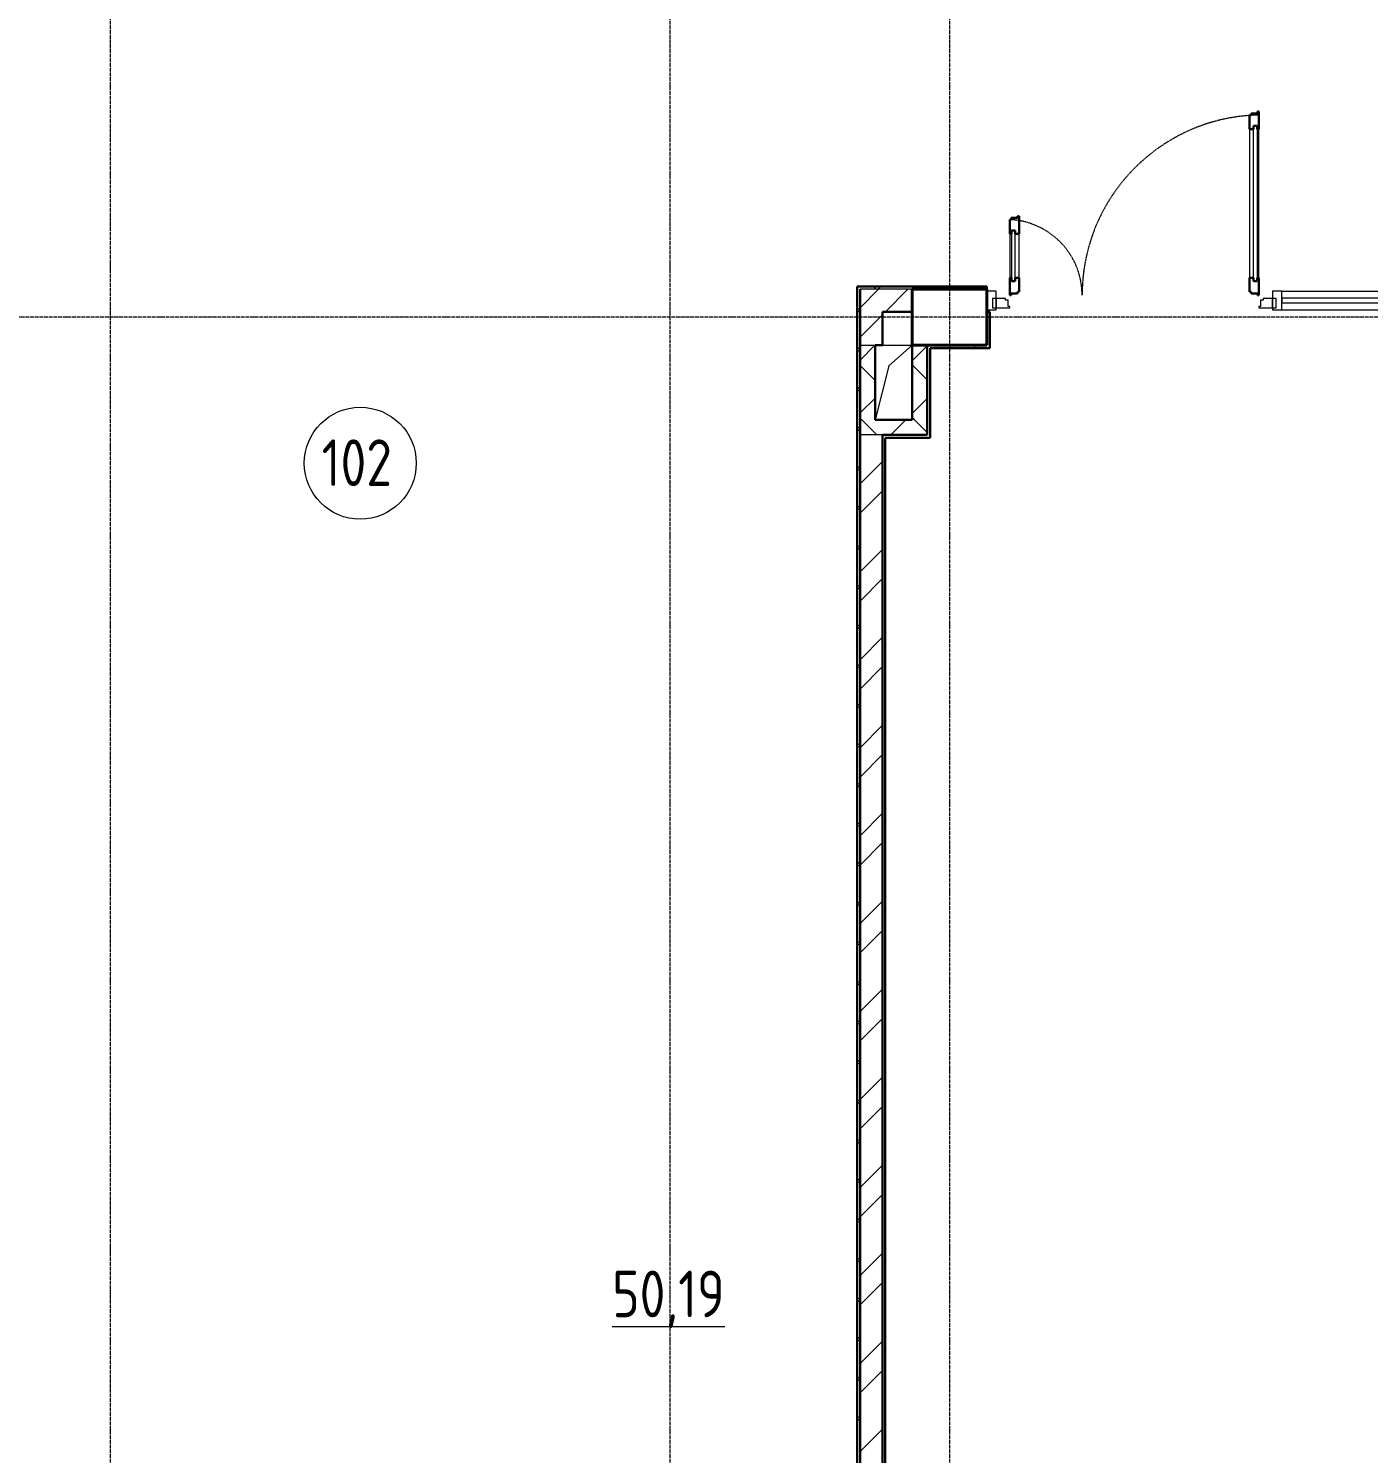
# Model space of a CAD drawing. Header units: millimetres. Extents: x -695119 to 412940, y -249585 to 622758.
# Drawn here: x 141126 to 148308, y -67359 to -59723 of the extents above; entities that cross this region are included whole.
import ezdxf

# ---------------------------------------------------------------- set-up
doc = ezdxf.new("R2010")
doc.units = ezdxf.units.MM
doc.linetypes.add('ADSK_Линия сетки', pattern=[25, 20, -2.5, 0, -2.5])
doc.linetypes.add('ADSK_Штриховая_ш2 п1_5', pattern=[4.5, 3, -1.5])
for name, color, linetype, lineweight in [('Импосты витража', 8, 'Continuous', 9), ('Каркас_Импост', 8, 'Continuous', 9), ('Марки помещений', 8, 'Continuous', 20), ('Монтажный зазор', 8, 'Continuous', 9), ('Несущие колонны', 252, 'Continuous', 18), ('Оси', 252, 'Continuous', 9), ('Остекление', 8, 'Continuous', 9), ('Открывание', 8, 'ADSK_Штриховая_ш2 п1_5', 9), ('Панели витража', 8, 'Continuous', 9), ('Панель', 252, 'Continuous', 30), ('Перекрытия', 7, 'Continuous', 18), ('Стены разрез', 7, 'Continuous', 30), ('Стены штриховка', 7, 'Continuous', 9)]:
    doc.layers.add(name, color=color, linetype=linetype, lineweight=lineweight)
doc.layers.add('Стены', color=194, linetype='Continuous')
doc.styles.add('GOST 2.304 type A_1', font='', dxfattribs={"height": 350})
doc.styles.get('GOST 2.304 type A_1').set_extended_font_data('GOST 2.304 type A')

# ---------------------------------------------------------------- blocks, each defined once
blk = doc.blocks.new('1 этаж')
at = {"color": 251, "lineweight": 18, "true_color": 0x636466}
for p, q in [((-29115.8, -142597.4), (-28955.8, -142597.4)), ((-28955.8, -142597.4), (-29082.4, -142706.9)), ((-29082.4, -142706.9), (-29155.8, -142997.4))]:
    blk.add_line(p, q, dxfattribs=at)
at = {"layer": 'Импосты витража', "color": 251, "lineweight": 18, "true_color": 0x636466, "extrusion": (0, 0, -1)}
for p, q in [((-28505.8, -142307.4), (-28555.8, -142307.4)), ((-28555.8, -142307.4), (-28555.8, -142407.4)), ((-28505.8, -142347.4), (-28505.8, -142307.4)), ((-26975.8, -142307.4), (-27025.8, -142307.4)), ((-27025.8, -142307.4), (-27025.8, -142347.4)), ((-26975.8, -142407.4), (-26975.8, -142307.4)), ((-28555.8, -142407.4), (-28505.8, -142407.4)), ((-28505.8, -142407.4), (-28505.8, -142397.4)), ((-27025.8, -142397.4), (-27025.8, -142407.4)), ((-27025.8, -142407.4), (-26975.8, -142407.4))]:
    blk.add_line(p, q, dxfattribs=at)
at = {"layer": 'Импосты витража', "color": 251, "true_color": 0x636466}
for p, q in [((-26975.8, -142307.4), (-26025.7, -142307.4)), ((-26975.8, -142407.4), (-26025.7, -142407.4))]:
    blk.add_line(p, q, dxfattribs=at)
at = {"layer": 'Каркас_Импост', "color": 251, "true_color": 0x636466}
for p, q in [((-28456.8, -142347.4), (-28505.8, -142347.4)), ((-28505.8, -142347.4), (-28505.8, -142397.4)), ((-28505.8, -142397.4), (-28433.8, -142397.4)), ((-28456.8, -142355.4), (-28456.8, -142347.4)), ((-28442.8, -142355.4), (-28456.8, -142355.4)), ((-28442.8, -142389.4), (-28442.8, -142355.4)), ((-28433.8, -142389.4), (-28442.8, -142389.4)), ((-28433.8, -142397.4), (-28433.8, -142389.4)), ((-27088.8, -142389.4), (-27097.8, -142389.4)), ((-27097.8, -142389.4), (-27097.8, -142397.4)), ((-27097.8, -142397.4), (-27025.8, -142397.4)), ((-27074.8, -142355.4), (-27088.8, -142355.4)), ((-27088.8, -142355.4), (-27088.8, -142389.4)), ((-27074.8, -142347.4), (-27074.8, -142355.4)), ((-27025.8, -142347.4), (-27074.8, -142347.4)), ((-27025.8, -142397.4), (-27025.8, -142347.4))]:
    blk.add_line(p, q, dxfattribs=at)
at = {"layer": 'Марки помещений', "color": 251, "true_color": 0x636466}
blk.add_circle((-31914.7, -143229.3), 300, dxfattribs=at)
at = {"layer": 'Монтажный зазор', "color": 251, "true_color": 0x636466}
for p, q in [((-28525.8, -142347.4), (-28525.8, -142397.4)), ((-28505.8, -142347.4), (-28525.8, -142347.4)), ((-28525.8, -142397.4), (-28505.8, -142397.4)), ((-28505.8, -142397.4), (-28505.8, -142347.4)), ((-27005.8, -142347.4), (-27025.8, -142347.4)), ((-27025.8, -142347.4), (-27025.8, -142397.4)), ((-27025.8, -142397.4), (-27005.8, -142397.4)), ((-27005.8, -142397.4), (-27005.8, -142347.4))]:
    blk.add_line(p, q, dxfattribs=at)
at = {"layer": 'Несущие колонны', "color": 251, "lineweight": 40, "true_color": 0x636466}
for p, q in [((-28955.8, -142297.4), (-28555.8, -142297.4)), ((-28955.8, -142597.4), (-28955.8, -142297.4)), ((-28555.8, -142297.4), (-28955.8, -142297.4)), ((-28555.8, -142297.4), (-28555.8, -142597.4)), ((-28555.8, -142597.4), (-28555.8, -142297.4)), ((-28955.8, -142417.4), (-28955.8, -142597.4)), ((-28555.8, -142597.4), (-28955.8, -142597.4)), ((-28955.8, -142597.4), (-28555.8, -142597.4))]:
    blk.add_line(p, q, dxfattribs=at)
at = {"layer": 'Несущие колонны', "color": 251, "true_color": 0x636466}
blk.add_line((-28955.8, -142297.4), (-28955.8, -142417.4), dxfattribs=at)
at = {"layer": 'Оси', "color": 251, "linetype": 'ADSK_Линия сетки', "true_color": 0x636466}
for p, q in [((-33255.8, -96281.4), (-33255.8, -160943.1)), ((-30255.8, -96281.4), (-30255.8, -160943.1)), ((-28755.8, -96281.4), (-28755.8, -160943.1)), ((4311.5, -142447.4), (-72628.1, -142447.4))]:
    blk.add_line(p, q, dxfattribs=at)
at = {"layer": 'Остекление', "color": 251, "true_color": 0x636466}
for p, q in [((-27127.8, -142253.4), (-27127.8, -141421.4)), ((-27127.8, -141421.4), (-27106.8, -141421.4)), ((-27106.8, -141421.4), (-27106.8, -142253.4)), ((-28424.8, -141981.4), (-28424.8, -142253.4)), ((-28403.8, -141981.4), (-28424.8, -141981.4)), ((-28403.8, -142253.4), (-28403.8, -141981.4)), ((-28424.8, -142253.4), (-28403.8, -142253.4)), ((-27106.8, -142253.4), (-27127.8, -142253.4))]:
    blk.add_line(p, q, dxfattribs=at)
at = {"layer": 'Открывание', "color": 251, "true_color": 0x636466}
for centre, radius, start, end in [((-27079.8, -142329.4), 966, 91.06769, 180), ((-28451.8, -142329.4), 406, 0, 87.45896)]:
    blk.add_arc(centre, radius, start, end, dxfattribs=at)
at = {"layer": 'Панели витража', "color": 251, "lineweight": 18, "true_color": 0x636466}
for p, q in [((-26025.7, -142344.9), (-26975.8, -142344.9)), ((-26975.8, -142344.9), (-26975.8, -142369.9)), ((-26975.8, -142369.9), (-26025.7, -142369.9))]:
    blk.add_line(p, q, dxfattribs=at)
at = {"layer": 'Панель', "color": 251, "true_color": 0x636466}
for p, q in [((-27139.8, -141363.4), (-27147.8, -141363.4)), ((-27147.8, -141363.4), (-27147.8, -141439.4)), ((-27105.8, -141354.4), (-27139.8, -141354.4)), ((-27139.8, -141354.4), (-27139.8, -141363.4)), ((-27097.8, -141345.4), (-27105.8, -141345.4)), ((-27105.8, -141345.4), (-27105.8, -141354.4)), ((-27097.8, -141439.4), (-27097.8, -141345.4)), ((-27147.8, -141439.4), (-27127.8, -141439.4)), ((-27127.8, -141439.4), (-27127.8, -141421.4)), ((-27127.8, -141421.4), (-27106.8, -141421.4)), ((-27106.8, -141421.4), (-27106.8, -141439.4)), ((-27106.8, -141439.4), (-27097.8, -141439.4)), ((-28425.8, -141923.4), (-28433.8, -141923.4)), ((-28433.8, -141923.4), (-28433.8, -141999.4)), ((-28391.8, -141914.4), (-28425.8, -141914.4)), ((-28425.8, -141914.4), (-28425.8, -141923.4)), ((-28383.8, -141905.4), (-28391.8, -141905.4)), ((-28391.8, -141905.4), (-28391.8, -141914.4)), ((-28383.8, -141999.4), (-28383.8, -141905.4)), ((-28424.8, -141999.4), (-28433.8, -141999.4)), ((-28424.8, -141981.4), (-28424.8, -141999.4)), ((-28403.8, -141981.4), (-28424.8, -141981.4)), ((-28403.8, -141999.4), (-28403.8, -141981.4)), ((-28383.8, -141999.4), (-28403.8, -141999.4)), ((-28433.8, -142235.4), (-28433.8, -142329.4)), ((-28424.8, -142235.4), (-28433.8, -142235.4)), ((-28424.8, -142253.4), (-28424.8, -142235.4)), ((-28403.8, -142253.4), (-28424.8, -142253.4)), ((-28403.8, -142235.4), (-28403.8, -142253.4)), ((-28383.8, -142235.4), (-28403.8, -142235.4)), ((-28383.8, -142311.4), (-28383.8, -142235.4)), ((-27147.8, -142235.4), (-27147.8, -142311.4)), ((-27147.8, -142235.4), (-27127.8, -142235.4)), ((-27127.8, -142235.4), (-27127.8, -142253.4)), ((-27127.8, -142253.4), (-27106.8, -142253.4)), ((-27106.8, -142235.4), (-27097.8, -142235.4)), ((-27106.8, -142253.4), (-27106.8, -142235.4)), ((-27097.8, -142329.4), (-27097.8, -142235.4)), ((-28433.8, -142329.4), (-28425.8, -142329.4)), ((-28425.8, -142329.4), (-28425.8, -142320.4)), ((-28425.8, -142320.4), (-28391.8, -142320.4)), ((-28391.8, -142320.4), (-28391.8, -142311.4)), ((-28391.8, -142311.4), (-28383.8, -142311.4)), ((-27147.8, -142311.4), (-27139.8, -142311.4)), ((-27139.8, -142311.4), (-27139.8, -142320.4)), ((-27139.8, -142320.4), (-27105.8, -142320.4)), ((-27105.8, -142320.4), (-27105.8, -142329.4)), ((-27105.8, -142329.4), (-27097.8, -142329.4))]:
    blk.add_line(p, q, dxfattribs=at)
at = {"layer": 'Панель', "color": 251, "lineweight": 9, "true_color": 0x636466}
for p, q in [((-27147.8, -141439.4), (-27147.8, -142235.4)), ((-27097.8, -142235.4), (-27097.8, -141439.4)), ((-28433.8, -141999.4), (-28433.8, -142235.4)), ((-28383.8, -142235.4), (-28383.8, -141999.4))]:
    blk.add_line(p, q, dxfattribs=at)
at = {"layer": 'Перекрытия', "color": 251, "true_color": 0x636466}
blk.add_line((-29115.8, -142597.4), (-28955.8, -142597.4), dxfattribs=at)
at = {"layer": 'Стены', "color": 251, "true_color": 0x636466}
blk.add_line((-28955.8, -142417.4), (-28955.8, -142297.4), dxfattribs=at)
at = {"layer": 'Стены разрез', "color": 251, "true_color": 0x636466}
for p, q in [((-29250.8, -142282.4), (-29250.8, -148632.4)), ((-28555.8, -142282.4), (-29250.8, -142282.4)), ((-29235.8, -142297.4), (-29235.8, -148647.4)), ((-28955.8, -142297.4), (-28555.8, -142297.4)), ((-28555.8, -142297.4), (-28555.8, -142282.4)), ((-29115.8, -142417.4), (-28955.8, -142417.4)), ((-29115.8, -142597.4), (-29115.8, -142417.4)), ((-28540.8, -142417.4), (-28555.8, -142417.4)), ((-28555.8, -142417.4), (-28555.8, -142597.4)), ((-28540.8, -142612.4), (-28540.8, -142417.4)), ((-29155.8, -142597.4), (-29115.8, -142597.4)), ((-29155.8, -142997.4), (-29155.8, -142597.4)), ((-28955.8, -142597.4), (-28955.8, -142997.4)), ((-28555.8, -142597.4), (-28955.8, -142597.4)), ((-28875.8, -143077.4), (-28875.8, -142597.4)), ((-28860.8, -143092.4), (-28860.8, -142612.4)), ((-28860.8, -142612.4), (-28540.8, -142612.4)), ((-28955.8, -142997.4), (-29155.8, -142997.4)), ((-29115.8, -148647.4), (-29115.8, -143077.4)), ((-29115.8, -143077.4), (-28875.8, -143077.4)), ((-29100.8, -143092.4), (-28860.8, -143092.4)), ((-29100.8, -148632.4), (-29100.8, -143092.4))]:
    blk.add_line(p, q, dxfattribs=at)
at = {"layer": 'Стены разрез', "color": 251, "linetype": 'Continuous', "lineweight": 9, "true_color": 0x636466}
for p, q in [((-29235.8, -142396.3), (-29136.9, -142297.4)), ((-29148.8, -142297.4), (-29163.8, -142282.4)), ((-29139, -142297.4), (-29124, -142282.4)), ((-29099.7, -142417.4), (-28979.7, -142297.4)), ((-28936.7, -142297.4), (-28951.7, -142282.4)), ((-28926.9, -142297.4), (-28911.9, -142282.4)), ((-28724.6, -142297.4), (-28739.6, -142282.4)), ((-28714.7, -142297.4), (-28699.7, -142282.4)), ((-29250.8, -142409.2), (-29235.8, -142394.2)), ((-29235.8, -142422.5), (-29250.8, -142407.5)), ((-29235.8, -142553.5), (-29115.8, -142433.5)), ((-29250.8, -142621.3), (-29235.8, -142606.3)), ((-29235.8, -142634.7), (-29250.8, -142619.7)), ((-29235.8, -142677), (-29156.1, -142597.4)), ((-28955.8, -142679.9), (-28875.8, -142599.9)), ((-28619.8, -142612.4), (-28619.8, -142597.4)), ((-29155.8, -142785.4), (-29235.8, -142705.4)), ((-28875.8, -142782.5), (-28955.8, -142702.5)), ((-29250.8, -142833.4), (-29235.8, -142818.4)), ((-29235.8, -142846.8), (-29250.8, -142831.8)), ((-29235.8, -142959.9), (-29155.8, -142879.9)), ((-28955.8, -142962.7), (-28875.8, -142882.7)), ((-29226.6, -142997.4), (-29235.8, -142988.2)), ((-29146.6, -143077.4), (-29226.6, -142997.4)), ((-29070.5, -143077.4), (-28990.5, -142997.4)), ((-28943.8, -142997.4), (-28955.8, -142985.4)), ((-28875.8, -143065.4), (-28943.8, -142997.4)), ((-29250.8, -143045.6), (-29235.8, -143030.6)), ((-29235.8, -143058.9), (-29250.8, -143043.9)), ((-29250.8, -143257.7), (-29235.8, -143242.7)), ((-29235.8, -143339.2), (-29115.8, -143219.2)), ((-29235.8, -143271.1), (-29250.8, -143256.1)), ((-29235.8, -143496.4), (-29115.8, -143376.4)), ((-29250.8, -143469.8), (-29235.8, -143454.8)), ((-29235.8, -143483.2), (-29250.8, -143468.2)), ((-29250.8, -143682), (-29235.8, -143667)), ((-29235.8, -143695.3), (-29250.8, -143680.3)), ((-29235.8, -143810.7), (-29115.8, -143690.7)), ((-29235.8, -143967.8), (-29115.8, -143847.8)), ((-29250.8, -143894.1), (-29235.8, -143879.1)), ((-29235.8, -143907.4), (-29250.8, -143892.4)), ((-29250.8, -144106.2), (-29235.8, -144091.2)), ((-29235.8, -144119.6), (-29250.8, -144104.6)), ((-29235.8, -144282.2), (-29115.8, -144162.2)), ((-29250.8, -144318.4), (-29235.8, -144303.4)), ((-29235.8, -144331.7), (-29250.8, -144316.7)), ((-29235.8, -144439.3), (-29115.8, -144319.3)), ((-29250.8, -144530.5), (-29235.8, -144515.5)), ((-29235.8, -144543.8), (-29250.8, -144528.8)), ((-29235.8, -144753.6), (-29115.8, -144633.6)), ((-29250.8, -144742.6), (-29235.8, -144727.6)), ((-29235.8, -144756), (-29250.8, -144741)), ((-29235.8, -144910.8), (-29115.8, -144790.8)), ((-29250.8, -144954.8), (-29235.8, -144939.8)), ((-29235.8, -144968.1), (-29250.8, -144953.1)), ((-29250.8, -145166.9), (-29235.8, -145151.9)), ((-29235.8, -145225.1), (-29115.8, -145105.1)), ((-29235.8, -145180.2), (-29250.8, -145165.2)), ((-29235.8, -145382.2), (-29115.8, -145262.2)), ((-29250.8, -145379), (-29235.8, -145364)), ((-29235.8, -145392.4), (-29250.8, -145377.4)), ((-29250.8, -145591.2), (-29235.8, -145576.2)), ((-29235.8, -145604.5), (-29250.8, -145589.5)), ((-29235.8, -145696.5), (-29115.8, -145576.5)), ((-29235.8, -145853.7), (-29115.8, -145733.7)), ((-29250.8, -145803.3), (-29235.8, -145788.3)), ((-29235.8, -145816.6), (-29250.8, -145801.6)), ((-29250.8, -146015.4), (-29235.8, -146000.4)), ((-29235.8, -146028.8), (-29250.8, -146013.8)), ((-29235.8, -146168), (-29115.8, -146048)), ((-29250.8, -146227.6), (-29235.8, -146212.6)), ((-29235.8, -146240.9), (-29250.8, -146225.9)), ((-29235.8, -146325.2), (-29115.8, -146205.2)), ((-29250.8, -146439.7), (-29235.8, -146424.7)), ((-29235.8, -146453), (-29250.8, -146438)), ((-29235.8, -146639.5), (-29115.8, -146519.5)), ((-29250.8, -146651.8), (-29235.8, -146636.8)), ((-29235.8, -146665.2), (-29250.8, -146650.2)), ((-29235.8, -146796.6), (-29115.8, -146676.6)), ((-29250.8, -146863.9), (-29235.8, -146848.9)), ((-29235.8, -146877.3), (-29250.8, -146862.3)), ((-29235.8, -147110.9), (-29115.8, -146990.9)), ((-29250.8, -147076.1), (-29235.8, -147061.1)), ((-29235.8, -147089.4), (-29250.8, -147074.4)), ((-29235.8, -147268.1), (-29115.8, -147148.1)), ((-29250.8, -147288.2), (-29235.8, -147273.2)), ((-29235.8, -147301.6), (-29250.8, -147286.6)), ((-29250.8, -147500.3), (-29235.8, -147485.3)), ((-29235.8, -147513.7), (-29250.8, -147498.7)), ((-29235.8, -147582.4), (-29115.8, -147462.4)), ((-29235.8, -147739.5), (-29115.8, -147619.5)), ((-29250.8, -147712.5), (-29235.8, -147697.5)), ((-29235.8, -147725.8), (-29250.8, -147710.8)), ((-29250.8, -147924.6), (-29235.8, -147909.6)), ((-29235.8, -147938), (-29250.8, -147923)), ((-29235.8, -148053.9), (-29115.8, -147933.9)), ((-29250.8, -148136.7), (-29235.8, -148121.7)), ((-29235.8, -148150.1), (-29250.8, -148135.1)), ((-29235.8, -148211), (-29115.8, -148091)), ((-29250.8, -148348.9), (-29235.8, -148333.9)), ((-29235.8, -148362.2), (-29250.8, -148347.2)), ((-29235.8, -148525.3), (-29115.8, -148405.3))]:
    blk.add_line(p, q, dxfattribs=at)
at = {"layer": 'Стены штриховка', "color": 251, "true_color": 0x636466}
for p, q in [((-28955.8, -142297.4), (-29235.8, -142297.4)), ((-29235.8, -142597.4), (-29155.8, -142597.4)), ((-29115.8, -143077.4), (-29235.8, -143077.4))]:
    blk.add_line(p, q, dxfattribs=at)
at = {"layer": 'Марки помещений', "color": 251, "true_color": 0x636466, "style": 'GOST 2.304 type A_1'}
for s, p in [('102', (-32121.3, -143351.5)), ('%%U50,19', (-30563.9, -147805.7))]:
    blk.add_text(s, height=250, dxfattribs=at).set_placement(p)

msp = doc.modelspace()

# ---------------------------------------------------------------- block references
msp.add_blockref('1 этаж', (174819.19, 81176.937))

doc.saveas('drawing.dxf')
